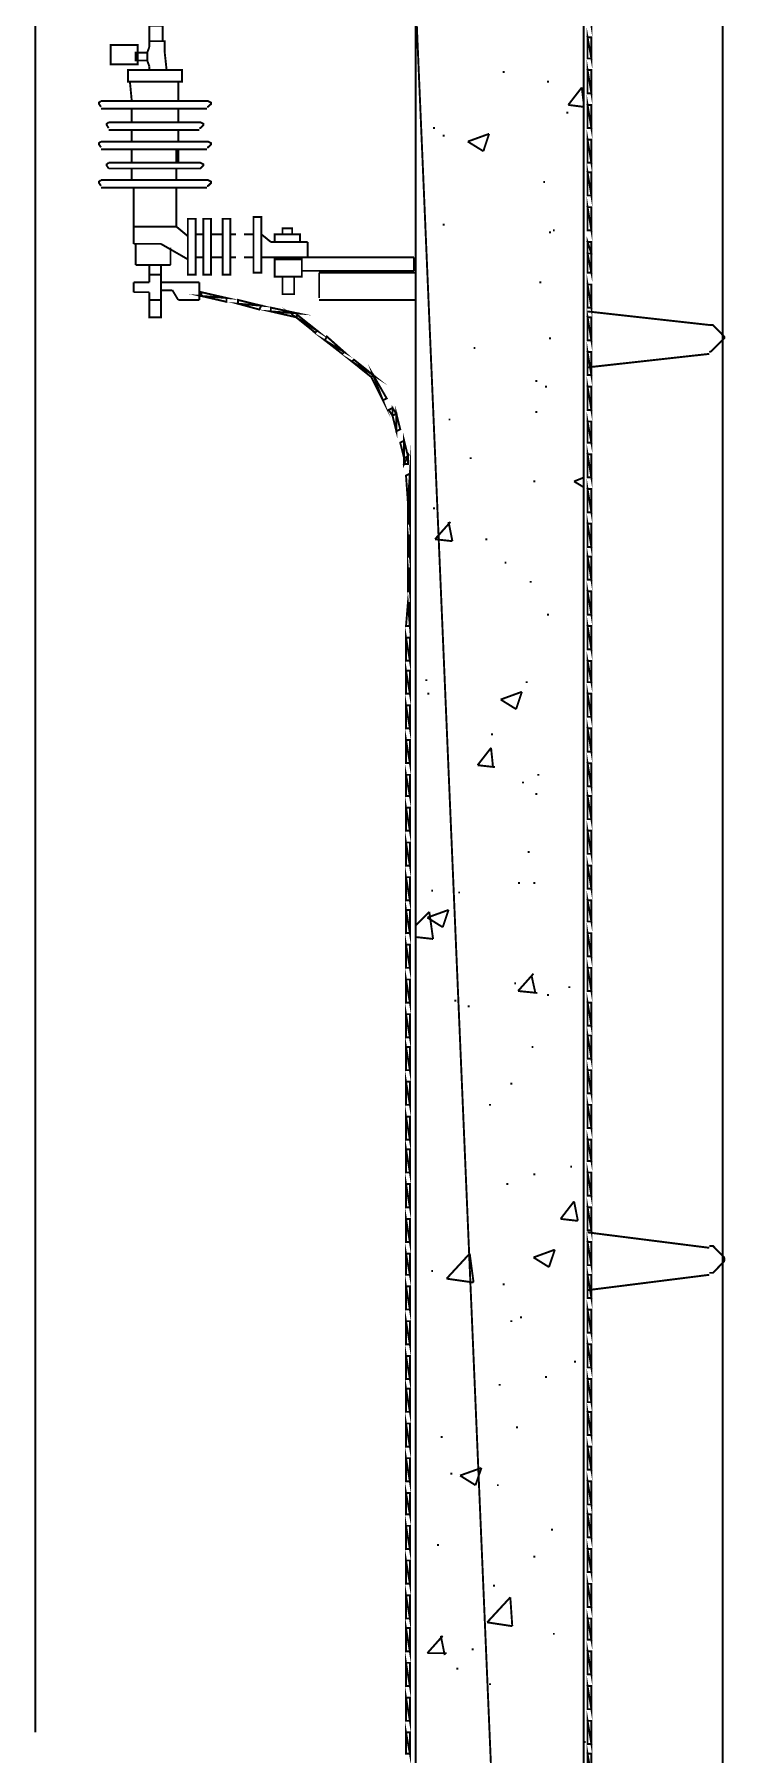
# Model space of a CAD drawing. Extents: x 219 to 1226, y 175 to 465.
# Drawn here: x 600.56 to 615.74, y 405.97 to 443.74 of the extents above; entities that cross this region are included whole.
import ezdxf

# ---------------------------------------------------------------- set-up
doc = ezdxf.new("R2010")
doc.units = 0
doc.header["$MEASUREMENT"] = 0
for name, color, linetype in [('C00-00-00-BLACK', 7, 'Continuous'), ('C00-7E-FF', 150, 'Continuous'), ('C00-FF-00', 3, 'Continuous'), ('C93-95-97', 253, 'Continuous'), ('CFF-00-00', 1, 'Continuous')]:
    doc.layers.add(name, color=color, linetype=linetype)

msp = doc.modelspace()

# ---------------------------------------------------------------- linework, layer by layer
at = {"layer": 'C00-00-00-BLACK', "const_width": 0.0423}
for points in [[(612.623, 357.966), (612.623, 457.199)], [(608.935, 448.637), (608.935, 357.966), (612.623, 357.966)], [(603.037, 443.337), (603.083, 443.464)], [(603.083, 443.464), (603.083, 443.591), (603.422, 443.591), (603.422, 443.337)], [(603.037, 443.167), (603.083, 443.041)], [(603.422, 442.957), (603.083, 442.957), (603.083, 443.041)], [(603.422, 443.337), (603.463, 442.957)], [(602.698, 442.276), (602.657, 442.702)], [(603.718, 442.276), (603.718, 442.702)], [(610.843, 442.914), (610.885, 442.914)], [(611.82, 442.702), (611.861, 442.702)], [(602.022, 442.276), (602.022, 442.276), (601.979, 442.244), (601.979, 442.233), (601.979, 442.212), (602.022, 442.149), (602.022, 442.149)], [(602.022, 442.276), (604.352, 442.276)], [(604.352, 442.149), (604.373, 442.149), (604.438, 442.212), (604.438, 442.233), (604.438, 442.244), (604.373, 442.276), (604.352, 442.276)], [(612.285, 442.192), (612.582, 442.575)], [(612.623, 442.233), (612.582, 442.575)], [(604.352, 442.107), (602.022, 442.107)], [(602.698, 441.81), (602.698, 442.107)], [(603.718, 441.81), (603.718, 442.107)], [(612.243, 442.022), (612.285, 442.022)], [(612.285, 442.192), (612.623, 442.149)], [(602.191, 441.81), (602.191, 441.81), (602.149, 441.778), (602.149, 441.768), (602.149, 441.747), (602.191, 441.683), (602.191, 441.683)], [(602.191, 441.81), (604.184, 441.81)], [(604.184, 441.641), (602.191, 441.641)], [(602.698, 441.387), (602.698, 441.641)], [(603.718, 441.387), (603.718, 441.641)], [(604.184, 441.683), (604.205, 441.683), (604.268, 441.747), (604.268, 441.768), (604.268, 441.778), (604.205, 441.81), (604.184, 441.81)], [(609.316, 441.683), (609.358, 441.683)], [(609.528, 441.514), (609.571, 441.514)], [(610.078, 441.387), (610.546, 441.557)], [(610.42, 441.175), (610.546, 441.557)], [(602.022, 441.387), (602.022, 441.387), (601.979, 441.355), (601.979, 441.344), (601.979, 441.324), (602.022, 441.26), (602.022, 441.26)], [(602.022, 441.387), (604.352, 441.387)], [(604.352, 441.218), (602.022, 441.218)], [(602.698, 440.921), (602.698, 441.218)], [(602.698, 440.921), (602.698, 441.218)], [(603.676, 440.921), (603.676, 441.218)], [(603.718, 440.921), (603.718, 441.218)], [(604.352, 441.26), (604.373, 441.26), (604.438, 441.324), (604.438, 441.344), (604.438, 441.355), (604.373, 441.387), (604.352, 441.387)], [(610.078, 441.387), (610.42, 441.175)], [(602.191, 440.921), (602.191, 440.921), (602.149, 440.889), (602.149, 440.879), (602.149, 440.858), (602.191, 440.795), (602.191, 440.795)], [(602.191, 440.921), (604.184, 440.921)], [(604.184, 440.795), (602.191, 440.795)], [(602.698, 440.541), (602.698, 440.795)], [(603.676, 440.541), (603.676, 440.795)], [(604.184, 440.795), (604.205, 440.795), (604.268, 440.858), (604.268, 440.879), (604.268, 440.889), (604.205, 440.921), (604.184, 440.921)], [(602.022, 440.541), (602.022, 440.541), (601.979, 440.509), (601.979, 440.498), (601.979, 440.477), (602.022, 440.413), (602.022, 440.413)], [(602.022, 440.541), (604.352, 440.541)], [(604.352, 440.372), (602.022, 440.372)], [(602.741, 439.141), (602.741, 440.372)], [(603.676, 439.521), (603.676, 440.372)], [(604.352, 440.413), (604.373, 440.413), (604.438, 440.477), (604.438, 440.498), (604.438, 440.509), (604.373, 440.541), (604.352, 440.541)], [(611.734, 440.498), (611.777, 440.498)], [(603.676, 439.521), (602.741, 439.521)], [(603.929, 439.31), (603.676, 439.521)], [(604.268, 439.353), (604.099, 439.353)], [(604.694, 439.353), (604.438, 439.353)], [(604.99, 439.353), (604.863, 439.353)], [(605.372, 439.353), (605.16, 439.353)], [(605.752, 439.183), (605.541, 439.353)], [(609.528, 439.564), (609.571, 439.564)], [(611.861, 439.394), (611.904, 439.394)], [(611.946, 439.437), (611.989, 439.437)], [(603.337, 439.141), (602.741, 439.141)], [(602.784, 438.675), (602.784, 439.141)], [(603.929, 438.802), (603.337, 439.141)], [(603.549, 439.055), (603.549, 438.675)], [(606.56, 439.183), (605.752, 439.183)], [(606.56, 439.183), (606.56, 438.844)], [(603.549, 438.675), (602.784, 438.675)], [(603.083, 438.295), (603.083, 438.675), (603.337, 438.675), (603.337, 437.53), (603.083, 437.53), (603.083, 438.08)], [(604.268, 438.844), (604.099, 438.844)], [(604.694, 438.844), (604.438, 438.844)], [(604.99, 438.844), (604.863, 438.844)], [(605.372, 438.844), (605.16, 438.844)], [(605.541, 438.844), (607.109, 438.844)], [(608.893, 438.548), (606.433, 438.548)], [(606.813, 438.506), (606.813, 437.953)], [(608.935, 438.506), (606.813, 438.506)], [(607.067, 438.844), (608.893, 438.844)], [(608.893, 438.844), (608.893, 438.548)], [(602.741, 438.295), (602.741, 438.08)], [(603.083, 438.295), (602.741, 438.295)], [(603.337, 438.463), (603.083, 438.463)], [(604.184, 438.295), (603.337, 438.295)], [(603.59, 438.123), (603.337, 438.123)], [(603.718, 437.91), (603.59, 438.123)], [(604.184, 438.123), (604.184, 438.295)], [(604.184, 438.123), (604.184, 437.91)], [(611.647, 438.295), (611.69, 438.295)], [(602.741, 438.08), (603.083, 438.08)], [(603.337, 437.91), (603.083, 437.91)], [(604.184, 437.91), (603.718, 437.91)], [(608.935, 437.91), (606.813, 437.91)], [(612.708, 437.657), (615.381, 437.36)], [(615.719, 437.064), (615.708, 437.107), (615.462, 437.36), (615.381, 437.36)], [(611.861, 437.064), (611.904, 437.064)], [(615.381, 436.768), (615.422, 436.779), (615.708, 437.064), (615.719, 437.106)], [(610.205, 436.852), (610.247, 436.852)], [(612.708, 436.429), (615.381, 436.725)], [(611.562, 436.13), (611.605, 436.13)], [(611.777, 436.003), (611.82, 436.003)], [(611.562, 435.452), (611.605, 435.452)], [(609.655, 435.284), (609.697, 435.284)], [(610.12, 434.436), (610.163, 434.436)], [(612.412, 433.926), (612.623, 434.01)], [(611.521, 433.926), (611.562, 433.926)], [(612.412, 433.926), (612.623, 433.798)], [(609.316, 433.334), (609.358, 433.334)], [(609.358, 432.656), (609.697, 433.036)], [(609.74, 432.613), (609.655, 433.036)], [(609.358, 432.656), (609.74, 432.613)], [(610.462, 432.656), (610.504, 432.656)], [(610.885, 432.144), (610.928, 432.144)], [(611.435, 431.721), (611.478, 431.721)], [(611.82, 431.002), (611.861, 431.002)], [(609.146, 429.561), (609.189, 429.561)], [(611.351, 429.518), (611.394, 429.518)], [(609.189, 429.264), (609.232, 429.264)], [(610.8, 429.136), (611.266, 429.306)], [(610.8, 429.136), (611.139, 428.925)], [(611.139, 428.925), (611.266, 429.306)], [(610.589, 428.374), (610.632, 428.374)], [(610.293, 427.695), (610.589, 428.075)], [(610.632, 427.652), (610.589, 428.075)], [(610.293, 427.695), (610.673, 427.652)], [(611.266, 427.315), (611.309, 427.315)], [(611.605, 427.483), (611.647, 427.483)], [(611.562, 427.06), (611.605, 427.06)], [(611.394, 425.788), (611.435, 425.788)], [(609.274, 424.94), (609.316, 424.94)], [(609.867, 424.899), (609.908, 424.899)], [(611.182, 425.11), (611.224, 425.11)], [(611.521, 425.11), (611.562, 425.11)], [(609.189, 424.348), (609.655, 424.517)], [(609.528, 424.137), (609.655, 424.517)], [(608.935, 424.178), (609.232, 424.474)], [(609.189, 424.348), (609.528, 424.137)], [(609.316, 423.879), (609.232, 424.474)], [(608.935, 423.922), (609.316, 423.879)], [(611.182, 422.737), (611.521, 423.117)], [(611.562, 422.694), (611.478, 423.076)], [(611.098, 422.906), (611.139, 422.906)], [(611.182, 422.737), (611.605, 422.694)], [(611.82, 422.651), (611.861, 422.651)], [(612.285, 422.821), (612.327, 422.821)], [(609.781, 422.525), (609.824, 422.525)], [(610.078, 422.398), (610.12, 422.398)], [(611.478, 421.506), (611.521, 421.506)], [(611.012, 420.701), (611.055, 420.701)], [(610.546, 420.237), (610.589, 420.237)], [(612.327, 418.88), (612.369, 418.88)], [(610.928, 418.498), (610.97, 418.498)], [(611.521, 418.71), (611.562, 418.71)], [(612.116, 417.733), (612.412, 418.118)], [(612.496, 417.69), (612.412, 418.118)], [(612.116, 417.733), (612.496, 417.69)], [(612.708, 417.437), (615.381, 417.098)], [(609.612, 416.421), (610.12, 416.971)], [(610.205, 416.336), (610.12, 416.971)], [(611.521, 416.887), (611.989, 417.057)], [(611.861, 416.675), (611.989, 417.057)], [(615.719, 416.844), (615.708, 416.887), (615.462, 417.14), (615.381, 417.14)], [(609.274, 416.59), (609.316, 416.59)], [(611.521, 416.887), (611.861, 416.675)], [(615.381, 416.548), (615.465, 416.548), (615.708, 416.803), (615.719, 416.844)], [(609.612, 416.421), (610.205, 416.336)], [(610.843, 416.295), (610.885, 416.295)], [(612.708, 416.168), (615.381, 416.505)], [(611.012, 415.487), (611.055, 415.487)], [(611.224, 415.572), (611.266, 415.572)], [(612.412, 414.598), (612.454, 414.598)], [(610.759, 414.09), (610.8, 414.09)], [(611.777, 414.259), (611.82, 414.259)], [(609.485, 412.945), (609.528, 412.945)], [(611.139, 413.157), (611.182, 413.157)], [(609.697, 412.139), (609.74, 412.139)], [(609.908, 412.098), (610.377, 412.266)], [(609.908, 412.098), (610.247, 411.886)], [(610.247, 411.886), (610.377, 412.266)], [(610.716, 411.886), (610.759, 411.886)], [(611.904, 410.91), (611.946, 410.91)], [(609.401, 410.571), (609.444, 410.571)], [(611.521, 410.316), (611.562, 410.316)], [(610.504, 408.875), (611.012, 409.425)], [(610.632, 409.68), (610.673, 409.68)], [(611.055, 408.791), (611.012, 409.425)], [(610.504, 408.875), (611.055, 408.791)], [(609.189, 408.198), (609.528, 408.579)], [(609.571, 408.156), (609.485, 408.579)], [(610.163, 408.283), (610.205, 408.283)], [(611.946, 408.622), (611.989, 408.622)], [(609.189, 408.198), (609.612, 408.198)], [(609.232, 408.198), (609.274, 408.198)], [(609.824, 407.859), (609.867, 407.859)], [(610.546, 407.518), (610.589, 407.518)], [(612.623, 406.247), (612.666, 406.247)]]:
    msp.add_lwpolyline(points, dxfattribs=at)
for points in [[(603.083, 443.93), (603.379, 443.93), (603.379, 443.591), (603.083, 443.591), (603.083, 443.93)], [(602.234, 443.083), (602.827, 443.083), (602.827, 443.506), (602.234, 443.506), (602.234, 443.083)], [(602.784, 443.337), (603.037, 443.337), (603.037, 443.167), (602.784, 443.167), (602.784, 443.337)], [(603.802, 442.702), (602.614, 442.702), (602.614, 442.957), (603.802, 442.957), (603.802, 442.702)], [(603.929, 439.691), (604.099, 439.691), (604.099, 438.463), (603.929, 438.463), (603.929, 439.691)], [(604.268, 439.691), (604.438, 439.691), (604.438, 438.463), (604.268, 438.463), (604.268, 439.691)], [(604.694, 439.691), (604.863, 439.691), (604.863, 438.463), (604.694, 438.463), (604.694, 439.691)], [(605.372, 439.733), (605.541, 439.733), (605.541, 438.506), (605.372, 438.506), (605.372, 439.733)], [(606.39, 439.183), (605.838, 439.183), (605.838, 439.353), (606.39, 439.353), (606.39, 439.183)], [(606.221, 439.353), (606.008, 439.353), (606.008, 439.48), (606.221, 439.48), (606.221, 439.353)], [(605.838, 438.802), (606.433, 438.802), (606.433, 438.421), (605.838, 438.421), (605.838, 438.802)], [(606.008, 438.421), (606.264, 438.421), (606.264, 438.037), (606.008, 438.037), (606.008, 438.421)]]:
    msp.add_lwpolyline(points, close=True, dxfattribs=at)
at = {"layer": 'C00-7E-FF', "const_width": 0.0423}
msp.add_lwpolyline([(600.58, 447.703), (600.58, 406.459)], dxfattribs=at)
at = {"layer": 'C00-FF-00', "const_width": 0.0423}
for points in [[(612.793, 444.441), (612.708, 444.441), (612.793, 443.932), (612.793, 444.441)], [(612.708, 443.676), (612.793, 443.21), (612.708, 443.21), (612.708, 443.676)], [(612.793, 443.676), (612.708, 443.676), (612.793, 443.21), (612.793, 443.676)], [(612.708, 442.957), (612.793, 442.448), (612.708, 442.448), (612.708, 442.957)], [(612.793, 442.957), (612.708, 442.957), (612.793, 442.448), (612.793, 442.957)], [(612.708, 442.192), (612.793, 441.683), (612.708, 441.683), (612.708, 442.192)], [(612.793, 442.192), (612.708, 442.192), (612.793, 441.683), (612.793, 442.192)], [(612.708, 441.43), (612.793, 440.921), (612.708, 440.921), (612.708, 441.43)], [(612.793, 441.43), (612.708, 441.43), (612.793, 440.921), (612.793, 441.43)], [(612.708, 440.709), (612.793, 440.202), (612.708, 440.202), (612.708, 440.709)], [(612.793, 440.709), (612.708, 440.709), (612.793, 440.202), (612.793, 440.709)], [(612.708, 439.946), (612.793, 439.437), (612.708, 439.437), (612.708, 439.946)], [(612.793, 439.946), (612.708, 439.946), (612.793, 439.437), (612.793, 439.946)], [(612.708, 439.183), (612.793, 438.929), (612.708, 438.929), (612.708, 439.183)], [(612.793, 439.183), (612.708, 439.183), (612.793, 438.929), (612.793, 439.183)], [(612.793, 438.929), (612.708, 438.929), (612.793, 438.506), (612.793, 438.929)], [(612.708, 438.929), (612.793, 438.506), (612.708, 438.506), (612.708, 438.929)], [(612.708, 438.249), (612.793, 437.741), (612.708, 437.741), (612.708, 438.249)], [(612.793, 438.249), (612.708, 438.249), (612.793, 437.741), (612.793, 438.249)], [(604.225, 437.996), (604.779, 437.953), (604.779, 437.868), (604.225, 437.996)], [(604.225, 438.08), (604.225, 437.996), (604.779, 437.953), (604.225, 438.08)], [(605.033, 437.826), (605.541, 437.784), (605.499, 437.699), (605.033, 437.826)], [(605.033, 437.91), (605.033, 437.826), (605.541, 437.784), (605.033, 437.91)], [(605.752, 437.741), (605.752, 437.657), (606.347, 437.614), (605.752, 437.741)], [(606.305, 437.53), (606.77, 437.234), (606.729, 437.191), (606.305, 437.53)], [(612.708, 437.53), (612.793, 437.022), (612.708, 437.022), (612.708, 437.53)], [(605.752, 437.657), (606.347, 437.614), (606.305, 437.53), (605.752, 437.657)], [(606.347, 437.571), (606.305, 437.53), (606.77, 437.234), (606.347, 437.571)], [(612.793, 437.53), (612.708, 437.53), (612.793, 437.022), (612.793, 437.53)], [(606.94, 437.022), (607.363, 436.768), (607.322, 436.725), (606.94, 437.022)], [(606.983, 437.106), (606.94, 437.022), (607.363, 436.768), (606.983, 437.106)], [(612.708, 436.768), (612.793, 436.259), (612.708, 436.259), (612.708, 436.768)], [(607.535, 436.556), (608.001, 436.259), (607.958, 436.217), (607.535, 436.556)], [(607.578, 436.598), (607.535, 436.556), (608.001, 436.259), (607.578, 436.598)], [(612.793, 436.768), (612.708, 436.768), (612.793, 436.259), (612.793, 436.768)], [(608.297, 435.748), (608.213, 435.707), (608.001, 436.259), (608.297, 435.748)], [(608.213, 435.707), (608.001, 436.259), (607.958, 436.214), (608.213, 435.707)], [(612.708, 436.003), (612.793, 435.494), (612.708, 435.494), (612.708, 436.003)], [(612.793, 436.003), (612.708, 436.003), (612.793, 435.494), (612.793, 436.003)], [(608.424, 435.368), (608.424, 435.537), (608.34, 435.494), (608.424, 435.368)], [(608.51, 435.41), (608.424, 435.368), (608.424, 435.537), (608.51, 435.41)], [(608.594, 435.071), (608.51, 435.029), (608.51, 435.41), (608.594, 435.071)], [(612.708, 435.241), (612.793, 434.775), (612.708, 434.775), (612.708, 435.241)], [(608.51, 435.029), (608.51, 435.41), (608.424, 435.368), (608.51, 435.029)], [(612.793, 435.241), (612.708, 435.241), (612.793, 434.775), (612.793, 435.241)], [(608.679, 434.436), (608.679, 434.818), (608.594, 434.775), (608.679, 434.436)], [(608.763, 434.479), (608.679, 434.436), (608.679, 434.818), (608.763, 434.479)], [(608.806, 433.461), (608.763, 433.461), (608.806, 434.095), (608.806, 433.461)], [(612.708, 434.522), (612.793, 434.013), (612.708, 434.013), (612.708, 434.522)], [(608.763, 434.309), (608.679, 434.309), (608.763, 434.479), (608.763, 434.309)], [(608.679, 434.309), (608.763, 434.479), (608.679, 434.436), (608.679, 434.309)], [(612.793, 434.522), (612.708, 434.522), (612.793, 434.013), (612.793, 434.522)], [(608.763, 433.461), (608.806, 434.095), (608.721, 434.053), (608.763, 433.461)], [(612.708, 433.757), (612.793, 433.248), (612.708, 433.248), (612.708, 433.757)], [(608.763, 433.461), (608.806, 432.995), (608.763, 432.995), (608.763, 433.461)], [(612.793, 433.757), (612.708, 433.757), (612.793, 433.248), (612.793, 433.757)], [(608.806, 433.461), (608.763, 433.461), (608.806, 432.995), (608.806, 433.461)], [(612.708, 432.995), (612.793, 432.486), (612.708, 432.486), (612.708, 432.995)], [(608.763, 432.74), (608.806, 432.275), (608.763, 432.275), (608.763, 432.74)], [(612.793, 432.995), (612.708, 432.995), (612.793, 432.486), (612.793, 432.995)], [(608.806, 432.74), (608.763, 432.74), (608.806, 432.275), (608.806, 432.74)], [(608.763, 432.018), (608.806, 431.511), (608.763, 431.511), (608.763, 432.018)], [(612.708, 432.275), (612.793, 431.767), (612.708, 431.767), (612.708, 432.275)], [(612.793, 432.275), (612.708, 432.275), (612.793, 431.767), (612.793, 432.275)], [(608.806, 432.018), (608.763, 432.018), (608.806, 431.511), (608.806, 432.018)], [(612.708, 431.511), (612.793, 431.002), (612.708, 431.002), (612.708, 431.511)], [(608.763, 431.256), (608.806, 430.749), (608.721, 430.749), (608.763, 431.256)], [(612.793, 431.511), (612.708, 431.511), (612.793, 431.002), (612.793, 431.511)], [(608.806, 431.256), (608.763, 431.256), (608.806, 430.749), (608.806, 431.256)], [(612.708, 430.749), (612.793, 430.24), (612.708, 430.24), (612.708, 430.749)], [(608.721, 430.494), (608.806, 429.987), (608.721, 429.987), (608.721, 430.494)], [(612.793, 430.749), (612.708, 430.749), (612.793, 430.24), (612.793, 430.749)], [(608.806, 430.494), (608.721, 430.494), (608.806, 429.987), (608.806, 430.494)], [(612.708, 429.984), (612.793, 429.518), (612.708, 429.518), (612.708, 429.984)], [(608.721, 429.772), (608.806, 429.264), (608.721, 429.264), (608.721, 429.772)], [(612.793, 429.984), (612.708, 429.984), (612.793, 429.518), (612.793, 429.984)], [(608.806, 429.772), (608.721, 429.772), (608.806, 429.264), (608.806, 429.772)], [(612.708, 429.264), (612.793, 428.756), (612.708, 428.756), (612.708, 429.264)], [(608.721, 429.01), (608.806, 428.502), (608.721, 428.502), (608.721, 429.01)], [(612.793, 429.264), (612.708, 429.264), (612.793, 428.756), (612.793, 429.264)], [(608.806, 429.01), (608.721, 429.01), (608.806, 428.502), (608.806, 429.01)], [(612.708, 428.502), (612.793, 427.994), (612.708, 427.994), (612.708, 428.502)], [(608.721, 428.247), (608.806, 427.74), (608.721, 427.74), (608.721, 428.247)], [(612.793, 428.502), (612.708, 428.502), (612.793, 427.994), (612.793, 428.502)], [(608.806, 428.247), (608.721, 428.247), (608.806, 427.74), (608.806, 428.247)], [(612.708, 427.738), (612.793, 427.229), (612.708, 427.229), (612.708, 427.738)], [(608.721, 427.483), (608.806, 427.017), (608.721, 427.017), (608.721, 427.483)], [(612.793, 427.738), (612.708, 427.738), (612.793, 427.229), (612.793, 427.738)], [(608.806, 427.483), (608.721, 427.483), (608.806, 427.017), (608.806, 427.483)], [(612.708, 427.017), (612.793, 426.51), (612.708, 426.51), (612.708, 427.017)], [(608.721, 426.763), (608.806, 426.256), (608.721, 426.256), (608.721, 426.763)], [(612.793, 427.017), (612.708, 427.017), (612.793, 426.51), (612.793, 427.017)], [(608.806, 426.763), (608.721, 426.763), (608.806, 426.256), (608.806, 426.763)], [(612.708, 426.256), (612.793, 425.748), (612.708, 425.748), (612.708, 426.256)], [(608.721, 425.998), (608.806, 425.491), (608.721, 425.491), (608.721, 425.998)], [(612.793, 426.256), (612.708, 426.256), (612.793, 425.748), (612.793, 426.256)], [(608.806, 425.998), (608.721, 425.998), (608.806, 425.491), (608.806, 425.998)], [(612.708, 425.491), (612.793, 424.983), (612.708, 424.983), (612.708, 425.491)], [(608.721, 425.236), (608.806, 424.729), (608.721, 424.729), (608.721, 425.236)], [(612.793, 425.491), (612.708, 425.491), (612.793, 424.983), (612.793, 425.491)], [(608.806, 425.236), (608.721, 425.236), (608.806, 424.729), (608.806, 425.236)], [(612.708, 424.729), (612.793, 424.263), (612.708, 424.263), (612.708, 424.729)], [(608.806, 424.517), (608.721, 424.517), (608.806, 424.009), (608.806, 424.517)], [(608.721, 424.517), (608.806, 424.009), (608.721, 424.009), (608.721, 424.517)], [(612.793, 424.729), (612.708, 424.729), (612.793, 424.263), (612.793, 424.729)], [(612.708, 424.007), (612.793, 423.499), (612.708, 423.499), (612.708, 424.007)], [(608.806, 423.752), (608.721, 423.752), (608.806, 423.245), (608.806, 423.752)], [(608.721, 423.752), (608.806, 423.245), (608.721, 423.245), (608.721, 423.752)], [(612.793, 424.007), (612.708, 424.007), (612.793, 423.499), (612.793, 424.007)], [(612.708, 423.245), (612.793, 422.737), (612.708, 422.737), (612.708, 423.245)], [(608.806, 422.99), (608.721, 422.99), (608.806, 422.483), (608.806, 422.99)], [(608.721, 422.99), (608.806, 422.483), (608.721, 422.483), (608.721, 422.99)], [(612.793, 423.245), (612.708, 423.245), (612.793, 422.737), (612.793, 423.245)], [(612.708, 422.483), (612.793, 421.975), (612.708, 421.975), (612.708, 422.483)], [(608.721, 422.228), (608.806, 421.721), (608.721, 421.721), (608.721, 422.228)], [(612.793, 422.483), (612.708, 422.483), (612.793, 421.975), (612.793, 422.483)], [(608.806, 422.228), (608.721, 422.228), (608.806, 421.721), (608.806, 422.228)], [(612.708, 421.76), (612.793, 421.252), (612.708, 421.252), (612.708, 421.76)], [(608.806, 421.506), (608.721, 421.506), (608.806, 420.998), (608.806, 421.506)], [(608.721, 421.506), (608.806, 420.998), (608.721, 420.998), (608.721, 421.506)], [(612.793, 421.76), (612.708, 421.76), (612.793, 421.252), (612.793, 421.76)], [(612.708, 420.998), (612.793, 420.49), (612.708, 420.49), (612.708, 420.998)], [(608.806, 420.744), (608.721, 420.744), (608.806, 420.237), (608.806, 420.744)], [(608.721, 420.744), (608.806, 420.237), (608.721, 420.237), (608.721, 420.744)], [(612.793, 420.998), (612.708, 420.998), (612.793, 420.49), (612.793, 420.998)], [(612.708, 420.237), (612.793, 419.728), (612.708, 419.728), (612.708, 420.237)], [(608.806, 419.979), (608.721, 419.979), (608.806, 419.472), (608.806, 419.979)], [(608.721, 419.979), (608.806, 419.472), (608.721, 419.472), (608.721, 419.979)], [(612.793, 420.237), (612.708, 420.237), (612.793, 419.728), (612.793, 420.237)], [(612.708, 419.472), (612.793, 419.006), (612.708, 419.006), (612.708, 419.472)], [(608.806, 419.26), (608.721, 419.26), (608.806, 418.751), (608.806, 419.26)], [(608.721, 419.26), (608.806, 418.751), (608.721, 418.751), (608.721, 419.26)], [(612.793, 419.472), (612.708, 419.472), (612.793, 419.006), (612.793, 419.472)], [(612.708, 418.751), (612.793, 418.244), (612.708, 418.244), (612.708, 418.751)], [(608.806, 418.498), (608.721, 418.498), (608.806, 417.989), (608.806, 418.498)], [(608.721, 418.498), (608.806, 417.989), (608.721, 417.989), (608.721, 418.498)], [(612.793, 418.751), (612.708, 418.751), (612.793, 418.244), (612.793, 418.751)], [(612.708, 417.989), (612.793, 417.482), (612.708, 417.482), (612.708, 417.989)], [(608.806, 417.733), (608.721, 417.733), (608.806, 417.226), (608.806, 417.733)], [(608.721, 417.733), (608.806, 417.226), (608.721, 417.226), (608.721, 417.733)], [(612.793, 417.989), (612.708, 417.989), (612.793, 417.482), (612.793, 417.989)], [(612.708, 417.226), (612.793, 416.717), (612.708, 416.717), (612.708, 417.226)], [(608.806, 416.971), (608.721, 416.971), (608.806, 416.505), (608.806, 416.971)], [(608.721, 416.971), (608.806, 416.505), (608.721, 416.505), (608.721, 416.971)], [(612.793, 417.226), (612.708, 417.226), (612.793, 416.717), (612.793, 417.226)], [(612.708, 416.505), (612.793, 415.998), (612.708, 415.998), (612.708, 416.505)], [(608.806, 416.252), (608.721, 416.252), (608.806, 415.743), (608.806, 416.252)], [(608.721, 416.252), (608.806, 415.743), (608.721, 415.743), (608.721, 416.252)], [(612.793, 416.505), (612.708, 416.505), (612.793, 415.998), (612.793, 416.505)], [(612.708, 415.74), (612.793, 415.233), (612.708, 415.233), (612.708, 415.74)], [(608.806, 415.487), (608.721, 415.487), (608.806, 414.978), (608.806, 415.487)], [(608.721, 415.487), (608.806, 414.978), (608.721, 414.978), (608.721, 415.487)], [(612.793, 415.74), (612.708, 415.74), (612.793, 415.233), (612.793, 415.74)], [(612.708, 414.978), (612.793, 414.471), (612.708, 414.471), (612.708, 414.978)], [(608.806, 414.725), (608.721, 414.725), (608.806, 414.218), (608.806, 414.725)], [(608.721, 414.725), (608.806, 414.218), (608.721, 414.218), (608.721, 414.725)], [(612.793, 414.978), (612.708, 414.978), (612.793, 414.471), (612.793, 414.978)], [(612.708, 414.218), (612.793, 413.709), (612.708, 413.709), (612.708, 414.218)], [(608.806, 414.005), (608.721, 414.005), (608.806, 413.497), (608.806, 414.005)], [(608.721, 414.005), (608.806, 413.497), (608.721, 413.497), (608.721, 414.005)], [(612.793, 414.218), (612.708, 414.218), (612.793, 413.709), (612.793, 414.218)], [(612.708, 413.494), (612.793, 412.987), (612.708, 412.987), (612.708, 413.494)], [(608.806, 413.241), (608.721, 413.241), (608.806, 412.732), (608.806, 413.241)], [(608.721, 413.241), (608.806, 412.732), (608.721, 412.732), (608.721, 413.241)], [(612.793, 413.494), (612.708, 413.494), (612.793, 412.987), (612.793, 413.494)], [(612.708, 412.732), (612.793, 412.225), (612.708, 412.225), (612.708, 412.732)], [(608.806, 412.479), (608.721, 412.479), (608.806, 411.97), (608.806, 412.479)], [(608.721, 412.479), (608.806, 411.97), (608.721, 411.97), (608.721, 412.479)], [(612.793, 412.732), (612.708, 412.732), (612.793, 412.225), (612.793, 412.732)], [(612.708, 411.97), (612.793, 411.463), (612.708, 411.463), (612.708, 411.97)], [(608.806, 411.714), (608.721, 411.714), (608.806, 411.248), (608.806, 411.714)], [(608.721, 411.714), (608.806, 411.248), (608.721, 411.248), (608.721, 411.714)], [(612.793, 411.97), (612.708, 411.97), (612.793, 411.463), (612.793, 411.97)], [(612.708, 411.248), (612.793, 410.741), (612.708, 410.741), (612.708, 411.248)], [(608.806, 410.994), (608.721, 410.994), (608.806, 410.486), (608.806, 410.994)], [(608.721, 410.994), (608.806, 410.486), (608.721, 410.486), (608.721, 410.994)], [(612.793, 411.248), (612.708, 411.248), (612.793, 410.741), (612.793, 411.248)], [(612.708, 410.486), (612.793, 409.979), (612.708, 409.979), (612.708, 410.486)], [(608.806, 410.232), (608.721, 410.232), (608.806, 409.724), (608.806, 410.232)], [(608.721, 410.232), (608.806, 409.724), (608.721, 409.724), (608.721, 410.232)], [(612.793, 410.486), (612.708, 410.486), (612.793, 409.979), (612.793, 410.486)], [(612.708, 409.721), (612.793, 409.214), (612.708, 409.214), (612.708, 409.721)], [(608.806, 409.468), (608.721, 409.468), (608.806, 408.959), (608.806, 409.468)], [(608.721, 409.468), (608.806, 408.959), (608.721, 408.959), (608.721, 409.468)], [(612.793, 409.721), (612.708, 409.721), (612.793, 409.214), (612.793, 409.721)], [(612.708, 408.959), (612.793, 408.495), (612.708, 408.495), (612.708, 408.959)], [(608.806, 408.748), (608.721, 408.748), (608.806, 408.24), (608.806, 408.748)], [(608.721, 408.748), (608.806, 408.24), (608.721, 408.24), (608.721, 408.748)], [(612.793, 408.959), (612.708, 408.959), (612.793, 408.495), (612.793, 408.959)], [(612.708, 408.24), (612.793, 407.733), (612.708, 407.733), (612.708, 408.24)], [(608.806, 407.986), (608.721, 407.986), (608.806, 407.478), (608.806, 407.986)], [(608.721, 407.986), (608.806, 407.478), (608.721, 407.478), (608.721, 407.986)], [(612.793, 408.24), (612.708, 408.24), (612.793, 407.733), (612.793, 408.24)], [(612.708, 407.475), (612.793, 406.968), (612.708, 406.968), (612.708, 407.475)], [(608.806, 407.221), (608.721, 407.221), (608.806, 406.713), (608.806, 407.221)], [(608.721, 407.221), (608.806, 406.713), (608.721, 406.713), (608.721, 407.221)], [(612.793, 407.475), (612.708, 407.475), (612.793, 406.968), (612.793, 407.475)], [(612.708, 406.713), (612.793, 406.206), (612.708, 406.206), (612.708, 406.713)], [(608.806, 406.459), (608.721, 406.459), (608.806, 405.993), (608.806, 406.459)], [(608.721, 406.459), (608.806, 405.993), (608.721, 405.993), (608.721, 406.459)], [(612.793, 406.713), (612.708, 406.713), (612.793, 406.206), (612.793, 406.713)], [(612.793, 405.993), (612.708, 405.993), (612.793, 405.486), (612.793, 405.993)], [(612.708, 405.993), (612.793, 405.486), (612.708, 405.486), (612.708, 405.993)]]:
    msp.add_lwpolyline(points, close=True, dxfattribs=at)
at = {"layer": 'C00-FF-00'}
for points in [[(612.793, 443.676), (612.708, 443.676), (612.793, 443.21), (612.793, 443.676)], [(612.708, 443.676), (612.793, 443.21), (612.708, 443.21), (612.708, 443.676)], [(612.793, 442.957), (612.708, 442.957), (612.793, 442.448), (612.793, 442.957)], [(612.708, 442.957), (612.793, 442.448), (612.708, 442.448), (612.708, 442.957)], [(612.793, 442.192), (612.708, 442.192), (612.793, 441.683), (612.793, 442.192)], [(612.708, 442.192), (612.793, 441.683), (612.708, 441.683), (612.708, 442.192)], [(612.793, 441.43), (612.708, 441.43), (612.793, 440.921), (612.793, 441.43)], [(612.708, 441.43), (612.793, 440.921), (612.708, 440.921), (612.708, 441.43)], [(612.793, 440.709), (612.708, 440.709), (612.793, 440.202), (612.793, 440.709)], [(612.708, 440.709), (612.793, 440.202), (612.708, 440.202), (612.708, 440.709)], [(612.793, 439.946), (612.708, 439.946), (612.793, 439.437), (612.793, 439.946)], [(612.708, 439.946), (612.793, 439.437), (612.708, 439.437), (612.708, 439.946)], [(612.793, 439.183), (612.708, 439.183), (612.793, 438.929), (612.793, 439.183)], [(612.708, 439.183), (612.793, 438.929), (612.708, 438.929), (612.708, 439.183)], [(612.793, 438.929), (612.708, 438.929), (612.793, 438.506), (612.793, 438.929)], [(612.708, 438.929), (612.793, 438.506), (612.708, 438.506), (612.708, 438.929)], [(612.793, 438.249), (612.708, 438.249), (612.793, 437.741), (612.793, 438.249)], [(612.708, 438.249), (612.793, 437.741), (612.708, 437.741), (612.708, 438.249)], [(604.225, 438.08), (604.225, 437.996), (604.779, 437.953), (604.225, 438.08)], [(604.225, 437.996), (604.779, 437.953), (604.779, 437.868), (604.225, 437.996)], [(605.033, 437.91), (605.033, 437.826), (605.541, 437.784), (605.033, 437.91)], [(605.033, 437.826), (605.541, 437.784), (605.499, 437.699), (605.033, 437.826)], [(605.752, 437.741), (605.752, 437.657), (606.347, 437.614), (605.752, 437.741)], [(605.752, 437.657), (606.347, 437.614), (606.305, 437.53), (605.752, 437.657)], [(606.347, 437.571), (606.305, 437.53), (606.77, 437.234), (606.347, 437.571)], [(606.305, 437.53), (606.77, 437.234), (606.729, 437.191), (606.305, 437.53)], [(612.793, 437.53), (612.708, 437.53), (612.793, 437.022), (612.793, 437.53)], [(612.708, 437.53), (612.793, 437.022), (612.708, 437.022), (612.708, 437.53)], [(606.983, 437.106), (606.94, 437.022), (607.363, 436.768), (606.983, 437.106)], [(606.94, 437.022), (607.363, 436.768), (607.322, 436.725), (606.94, 437.022)], [(612.793, 436.768), (612.708, 436.768), (612.793, 436.259), (612.793, 436.768)], [(612.708, 436.768), (612.793, 436.259), (612.708, 436.259), (612.708, 436.768)], [(607.578, 436.598), (607.535, 436.556), (608.001, 436.259), (607.578, 436.598)], [(607.535, 436.556), (608.001, 436.259), (607.958, 436.217), (607.535, 436.556)], [(608.213, 435.707), (608.001, 436.259), (607.958, 436.214), (608.213, 435.707)], [(608.297, 435.748), (608.213, 435.707), (608.001, 436.259), (608.297, 435.748)], [(612.793, 436.003), (612.708, 436.003), (612.793, 435.494), (612.793, 436.003)], [(612.708, 436.003), (612.793, 435.494), (612.708, 435.494), (612.708, 436.003)], [(608.424, 435.368), (608.424, 435.537), (608.34, 435.494), (608.424, 435.368)], [(608.51, 435.41), (608.424, 435.368), (608.424, 435.537), (608.51, 435.41)], [(608.51, 435.029), (608.51, 435.41), (608.424, 435.368), (608.51, 435.029)], [(608.594, 435.071), (608.51, 435.029), (608.51, 435.41), (608.594, 435.071)], [(612.793, 435.241), (612.708, 435.241), (612.793, 434.775), (612.793, 435.241)], [(612.708, 435.241), (612.793, 434.775), (612.708, 434.775), (612.708, 435.241)], [(608.679, 434.436), (608.679, 434.818), (608.594, 434.775), (608.679, 434.436)], [(608.763, 434.479), (608.679, 434.436), (608.679, 434.818), (608.763, 434.479)], [(608.763, 434.309), (608.679, 434.309), (608.763, 434.479), (608.763, 434.309)], [(608.679, 434.309), (608.763, 434.479), (608.679, 434.436), (608.679, 434.309)], [(612.793, 434.522), (612.708, 434.522), (612.793, 434.013), (612.793, 434.522)], [(612.708, 434.522), (612.793, 434.013), (612.708, 434.013), (612.708, 434.522)], [(608.763, 433.461), (608.806, 434.095), (608.721, 434.053), (608.763, 433.461)], [(608.806, 433.461), (608.763, 433.461), (608.806, 434.095), (608.806, 433.461)], [(612.793, 433.757), (612.708, 433.757), (612.793, 433.248), (612.793, 433.757)], [(612.708, 433.757), (612.793, 433.248), (612.708, 433.248), (612.708, 433.757)], [(608.806, 433.461), (608.763, 433.461), (608.806, 432.995), (608.806, 433.461)], [(608.763, 433.461), (608.806, 432.995), (608.763, 432.995), (608.763, 433.461)], [(612.793, 432.995), (612.708, 432.995), (612.793, 432.486), (612.793, 432.995)], [(612.708, 432.995), (612.793, 432.486), (612.708, 432.486), (612.708, 432.995)], [(608.806, 432.74), (608.763, 432.74), (608.806, 432.275), (608.806, 432.74)], [(608.763, 432.74), (608.806, 432.275), (608.763, 432.275), (608.763, 432.74)], [(612.793, 432.275), (612.708, 432.275), (612.793, 431.767), (612.793, 432.275)], [(612.708, 432.275), (612.793, 431.767), (612.708, 431.767), (612.708, 432.275)], [(608.806, 432.018), (608.763, 432.018), (608.806, 431.511), (608.806, 432.018)], [(608.763, 432.018), (608.806, 431.511), (608.763, 431.511), (608.763, 432.018)], [(612.793, 431.511), (612.708, 431.511), (612.793, 431.002), (612.793, 431.511)], [(612.708, 431.511), (612.793, 431.002), (612.708, 431.002), (612.708, 431.511)], [(608.763, 431.256), (608.806, 430.749), (608.721, 430.749), (608.763, 431.256)], [(608.806, 431.256), (608.763, 431.256), (608.806, 430.749), (608.806, 431.256)], [(612.793, 430.749), (612.708, 430.749), (612.793, 430.24), (612.793, 430.749)], [(612.708, 430.749), (612.793, 430.24), (612.708, 430.24), (612.708, 430.749)], [(608.806, 430.494), (608.721, 430.494), (608.806, 429.987), (608.806, 430.494)], [(608.721, 430.494), (608.806, 429.987), (608.721, 429.987), (608.721, 430.494)], [(612.793, 429.984), (612.708, 429.984), (612.793, 429.518), (612.793, 429.984)], [(612.708, 429.984), (612.793, 429.518), (612.708, 429.518), (612.708, 429.984)], [(608.806, 429.772), (608.721, 429.772), (608.806, 429.264), (608.806, 429.772)], [(608.721, 429.772), (608.806, 429.264), (608.721, 429.264), (608.721, 429.772)], [(612.793, 429.264), (612.708, 429.264), (612.793, 428.756), (612.793, 429.264)], [(612.708, 429.264), (612.793, 428.756), (612.708, 428.756), (612.708, 429.264)], [(608.806, 429.01), (608.721, 429.01), (608.806, 428.502), (608.806, 429.01)], [(608.721, 429.01), (608.806, 428.502), (608.721, 428.502), (608.721, 429.01)], [(612.793, 428.502), (612.708, 428.502), (612.793, 427.994), (612.793, 428.502)], [(612.708, 428.502), (612.793, 427.994), (612.708, 427.994), (612.708, 428.502)], [(608.806, 428.247), (608.721, 428.247), (608.806, 427.74), (608.806, 428.247)], [(608.721, 428.247), (608.806, 427.74), (608.721, 427.74), (608.721, 428.247)], [(612.793, 427.738), (612.708, 427.738), (612.793, 427.229), (612.793, 427.738)], [(612.708, 427.738), (612.793, 427.229), (612.708, 427.229), (612.708, 427.738)], [(608.806, 427.483), (608.721, 427.483), (608.806, 427.017), (608.806, 427.483)], [(608.721, 427.483), (608.806, 427.017), (608.721, 427.017), (608.721, 427.483)], [(612.793, 427.017), (612.708, 427.017), (612.793, 426.51), (612.793, 427.017)], [(612.708, 427.017), (612.793, 426.51), (612.708, 426.51), (612.708, 427.017)], [(608.806, 426.763), (608.721, 426.763), (608.806, 426.256), (608.806, 426.763)], [(608.721, 426.763), (608.806, 426.256), (608.721, 426.256), (608.721, 426.763)], [(612.793, 426.256), (612.708, 426.256), (612.793, 425.748), (612.793, 426.256)], [(612.708, 426.256), (612.793, 425.748), (612.708, 425.748), (612.708, 426.256)], [(608.806, 425.998), (608.721, 425.998), (608.806, 425.491), (608.806, 425.998)], [(608.721, 425.998), (608.806, 425.491), (608.721, 425.491), (608.721, 425.998)], [(612.793, 425.491), (612.708, 425.491), (612.793, 424.983), (612.793, 425.491)], [(612.708, 425.491), (612.793, 424.983), (612.708, 424.983), (612.708, 425.491)], [(608.806, 425.236), (608.721, 425.236), (608.806, 424.729), (608.806, 425.236)], [(608.721, 425.236), (608.806, 424.729), (608.721, 424.729), (608.721, 425.236)], [(612.793, 424.729), (612.708, 424.729), (612.793, 424.263), (612.793, 424.729)], [(612.708, 424.729), (612.793, 424.263), (612.708, 424.263), (612.708, 424.729)], [(608.806, 424.517), (608.721, 424.517), (608.806, 424.009), (608.806, 424.517)], [(608.721, 424.517), (608.806, 424.009), (608.721, 424.009), (608.721, 424.517)], [(612.793, 424.007), (612.708, 424.007), (612.793, 423.499), (612.793, 424.007)], [(612.708, 424.007), (612.793, 423.499), (612.708, 423.499), (612.708, 424.007)], [(608.806, 423.752), (608.721, 423.752), (608.806, 423.245), (608.806, 423.752)], [(608.721, 423.752), (608.806, 423.245), (608.721, 423.245), (608.721, 423.752)], [(612.793, 423.245), (612.708, 423.245), (612.793, 422.737), (612.793, 423.245)], [(612.708, 423.245), (612.793, 422.737), (612.708, 422.737), (612.708, 423.245)], [(608.806, 422.99), (608.721, 422.99), (608.806, 422.483), (608.806, 422.99)], [(608.721, 422.99), (608.806, 422.483), (608.721, 422.483), (608.721, 422.99)], [(612.793, 422.483), (612.708, 422.483), (612.793, 421.975), (612.793, 422.483)], [(612.708, 422.483), (612.793, 421.975), (612.708, 421.975), (612.708, 422.483)], [(608.806, 422.228), (608.721, 422.228), (608.806, 421.721), (608.806, 422.228)], [(608.721, 422.228), (608.806, 421.721), (608.721, 421.721), (608.721, 422.228)], [(608.806, 421.506), (608.721, 421.506), (608.806, 420.998), (608.806, 421.506)], [(608.721, 421.506), (608.806, 420.998), (608.721, 420.998), (608.721, 421.506)], [(612.793, 421.76), (612.708, 421.76), (612.793, 421.252), (612.793, 421.76)], [(612.708, 421.76), (612.793, 421.252), (612.708, 421.252), (612.708, 421.76)], [(608.806, 420.744), (608.721, 420.744), (608.806, 420.237), (608.806, 420.744)], [(608.721, 420.744), (608.806, 420.237), (608.721, 420.237), (608.721, 420.744)], [(612.793, 420.998), (612.708, 420.998), (612.793, 420.49), (612.793, 420.998)], [(612.708, 420.998), (612.793, 420.49), (612.708, 420.49), (612.708, 420.998)], [(612.793, 420.237), (612.708, 420.237), (612.793, 419.728), (612.793, 420.237)], [(612.708, 420.237), (612.793, 419.728), (612.708, 419.728), (612.708, 420.237)], [(608.806, 419.979), (608.721, 419.979), (608.806, 419.472), (608.806, 419.979)], [(608.721, 419.979), (608.806, 419.472), (608.721, 419.472), (608.721, 419.979)], [(608.806, 419.26), (608.721, 419.26), (608.806, 418.751), (608.806, 419.26)], [(608.721, 419.26), (608.806, 418.751), (608.721, 418.751), (608.721, 419.26)], [(612.793, 419.472), (612.708, 419.472), (612.793, 419.006), (612.793, 419.472)], [(612.708, 419.472), (612.793, 419.006), (612.708, 419.006), (612.708, 419.472)], [(608.806, 418.498), (608.721, 418.498), (608.806, 417.989), (608.806, 418.498)], [(608.721, 418.498), (608.806, 417.989), (608.721, 417.989), (608.721, 418.498)], [(612.793, 418.751), (612.708, 418.751), (612.793, 418.244), (612.793, 418.751)], [(612.708, 418.751), (612.793, 418.244), (612.708, 418.244), (612.708, 418.751)], [(608.806, 417.733), (608.721, 417.733), (608.806, 417.226), (608.806, 417.733)], [(608.721, 417.733), (608.806, 417.226), (608.721, 417.226), (608.721, 417.733)], [(612.793, 417.989), (612.708, 417.989), (612.793, 417.482), (612.793, 417.989)], [(612.708, 417.989), (612.793, 417.482), (612.708, 417.482), (612.708, 417.989)], [(608.806, 416.971), (608.721, 416.971), (608.806, 416.505), (608.806, 416.971)], [(608.721, 416.971), (608.806, 416.505), (608.721, 416.505), (608.721, 416.971)], [(612.793, 417.226), (612.708, 417.226), (612.793, 416.717), (612.793, 417.226)], [(612.708, 417.226), (612.793, 416.717), (612.708, 416.717), (612.708, 417.226)], [(608.806, 416.252), (608.721, 416.252), (608.806, 415.743), (608.806, 416.252)], [(608.721, 416.252), (608.806, 415.743), (608.721, 415.743), (608.721, 416.252)], [(612.793, 416.505), (612.708, 416.505), (612.793, 415.998), (612.793, 416.505)], [(612.708, 416.505), (612.793, 415.998), (612.708, 415.998), (612.708, 416.505)], [(608.806, 415.487), (608.721, 415.487), (608.806, 414.978), (608.806, 415.487)], [(608.721, 415.487), (608.806, 414.978), (608.721, 414.978), (608.721, 415.487)], [(612.793, 415.74), (612.708, 415.74), (612.793, 415.233), (612.793, 415.74)], [(612.708, 415.74), (612.793, 415.233), (612.708, 415.233), (612.708, 415.74)], [(608.806, 414.725), (608.721, 414.725), (608.806, 414.218), (608.806, 414.725)], [(608.721, 414.725), (608.806, 414.218), (608.721, 414.218), (608.721, 414.725)], [(612.793, 414.978), (612.708, 414.978), (612.793, 414.471), (612.793, 414.978)], [(612.708, 414.978), (612.793, 414.471), (612.708, 414.471), (612.708, 414.978)], [(608.806, 414.005), (608.721, 414.005), (608.806, 413.497), (608.806, 414.005)], [(608.721, 414.005), (608.806, 413.497), (608.721, 413.497), (608.721, 414.005)], [(612.793, 414.218), (612.708, 414.218), (612.793, 413.709), (612.793, 414.218)], [(612.708, 414.218), (612.793, 413.709), (612.708, 413.709), (612.708, 414.218)], [(608.806, 413.241), (608.721, 413.241), (608.806, 412.732), (608.806, 413.241)], [(608.721, 413.241), (608.806, 412.732), (608.721, 412.732), (608.721, 413.241)], [(612.793, 413.494), (612.708, 413.494), (612.793, 412.987), (612.793, 413.494)], [(612.708, 413.494), (612.793, 412.987), (612.708, 412.987), (612.708, 413.494)], [(608.806, 412.479), (608.721, 412.479), (608.806, 411.97), (608.806, 412.479)], [(608.721, 412.479), (608.806, 411.97), (608.721, 411.97), (608.721, 412.479)], [(612.793, 412.732), (612.708, 412.732), (612.793, 412.225), (612.793, 412.732)], [(612.708, 412.732), (612.793, 412.225), (612.708, 412.225), (612.708, 412.732)], [(608.806, 411.714), (608.721, 411.714), (608.806, 411.248), (608.806, 411.714)], [(608.721, 411.714), (608.806, 411.248), (608.721, 411.248), (608.721, 411.714)], [(612.793, 411.97), (612.708, 411.97), (612.793, 411.463), (612.793, 411.97)], [(612.708, 411.97), (612.793, 411.463), (612.708, 411.463), (612.708, 411.97)], [(608.806, 410.994), (608.721, 410.994), (608.806, 410.486), (608.806, 410.994)], [(608.721, 410.994), (608.806, 410.486), (608.721, 410.486), (608.721, 410.994)], [(612.793, 411.248), (612.708, 411.248), (612.793, 410.741), (612.793, 411.248)], [(612.708, 411.248), (612.793, 410.741), (612.708, 410.741), (612.708, 411.248)], [(608.806, 410.232), (608.721, 410.232), (608.806, 409.724), (608.806, 410.232)], [(608.721, 410.232), (608.806, 409.724), (608.721, 409.724), (608.721, 410.232)], [(612.793, 410.486), (612.708, 410.486), (612.793, 409.979), (612.793, 410.486)], [(612.708, 410.486), (612.793, 409.979), (612.708, 409.979), (612.708, 410.486)], [(608.806, 409.468), (608.721, 409.468), (608.806, 408.959), (608.806, 409.468)], [(608.721, 409.468), (608.806, 408.959), (608.721, 408.959), (608.721, 409.468)], [(612.793, 409.721), (612.708, 409.721), (612.793, 409.214), (612.793, 409.721)], [(612.708, 409.721), (612.793, 409.214), (612.708, 409.214), (612.708, 409.721)], [(608.806, 408.748), (608.721, 408.748), (608.806, 408.24), (608.806, 408.748)], [(608.721, 408.748), (608.806, 408.24), (608.721, 408.24), (608.721, 408.748)], [(612.793, 408.959), (612.708, 408.959), (612.793, 408.495), (612.793, 408.959)], [(612.708, 408.959), (612.793, 408.495), (612.708, 408.495), (612.708, 408.959)], [(608.806, 407.986), (608.721, 407.986), (608.806, 407.478), (608.806, 407.986)], [(608.721, 407.986), (608.806, 407.478), (608.721, 407.478), (608.721, 407.986)], [(612.793, 408.24), (612.708, 408.24), (612.793, 407.733), (612.793, 408.24)], [(612.708, 408.24), (612.793, 407.733), (612.708, 407.733), (612.708, 408.24)], [(608.806, 407.221), (608.721, 407.221), (608.806, 406.713), (608.806, 407.221)], [(608.721, 407.221), (608.806, 406.713), (608.721, 406.713), (608.721, 407.221)], [(612.793, 407.475), (612.708, 407.475), (612.793, 406.968), (612.793, 407.475)], [(612.708, 407.475), (612.793, 406.968), (612.708, 406.968), (612.708, 407.475)], [(608.806, 406.459), (608.721, 406.459), (608.806, 405.993), (608.806, 406.459)], [(608.721, 406.459), (608.806, 405.993), (608.721, 405.993), (608.721, 406.459)], [(612.793, 406.713), (612.708, 406.713), (612.793, 406.206), (612.793, 406.713)], [(612.708, 406.713), (612.793, 406.206), (612.708, 406.206), (612.708, 406.713)], [(612.793, 405.993), (612.708, 405.993), (612.793, 405.486), (612.793, 405.993)], [(612.708, 405.993), (612.793, 405.486), (612.708, 405.486), (612.708, 405.993)]]:
    msp.add_lwpolyline(points, close=True, dxfattribs=at)
at = {"layer": 'C00-FF-00', "const_width": 0.0423}
for points in [[(612.793, 438.929), (612.708, 438.929)], [(606.347, 437.614), (606.305, 437.53)], [(608.001, 436.259), (607.958, 436.214)]]:
    msp.add_lwpolyline(points, dxfattribs=at)
at = {"layer": 'C93-95-97', "const_width": 0.0423}
for points in [[(608.935, 444.482), (612.623, 357.966), (608.935, 357.966), (608.935, 444.482)], [(612.623, 444.482), (608.935, 444.482), (612.623, 357.966), (612.623, 444.482)]]:
    msp.add_lwpolyline(points, close=True, dxfattribs=at)
at = {"layer": 'C93-95-97'}
for points in [[(612.623, 444.482), (608.935, 444.482), (612.623, 357.966), (612.623, 444.482)], [(608.935, 444.482), (612.623, 357.966), (608.935, 357.966), (608.935, 444.482)]]:
    msp.add_lwpolyline(points, close=True, dxfattribs=at)
at = {"layer": 'CFF-00-00', "const_width": 0.0423}
msp.add_lwpolyline([(615.677, 447.956), (615.677, 442.914), (615.677, 393.529)], dxfattribs=at)

doc.saveas('drawing.dxf')
